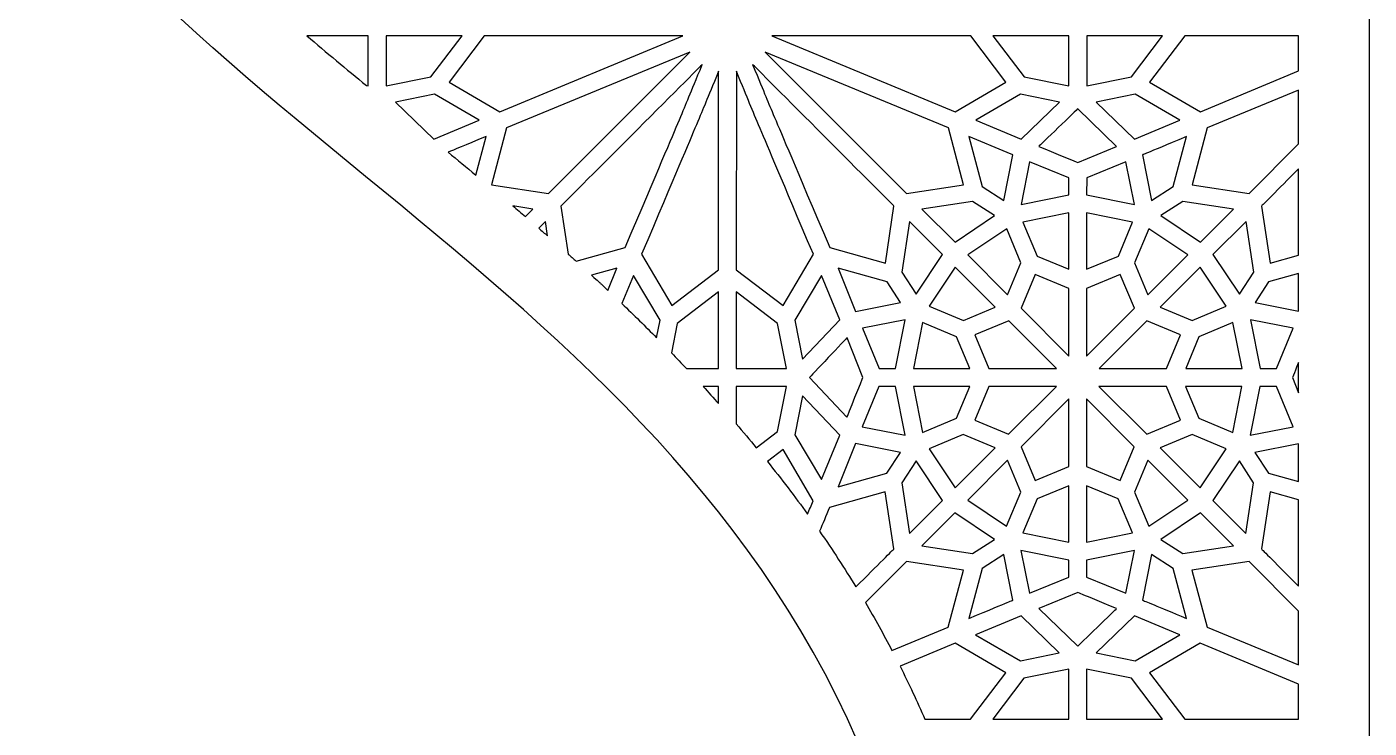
# Model space of a CAD drawing. Header units: millimetres. Extents: x -71 to 72, y -100 to 100.
# Drawn here: x 0.2 to 71.6, y 23.4 to 60.7 of the extents above; entities that cross this region are included whole.
import ezdxf

# ---------------------------------------------------------------- set-up
doc = ezdxf.new("R2010")
doc.units = ezdxf.units.MM
doc.header["$MEASUREMENT"] = 0
doc.layers.add('layer 1', color=7, linetype='Continuous')

msp = doc.modelspace()

# ---------------------------------------------------------------- linework, layer by layer
at = {"layer": 'layer 1', "color": 250}
for points, knots in [([(-71.2611, 100.1639), (-71.2611, 97.1268), (-71.2611, -98.5745), (-71.2611, -99.8361), (-71.2611, -99.8361), (-67.8761, -99.8361), (-44.6415, -99.8361), (-41.1315, -99.8361), (-41.1315, -99.8361), (-41.1315, -17.6932), (-64.9624, 9.6876), (-27.8356, 44.2271), (-27.8356, 44.2271), (-27.8356, 44.2271), (-27.8356, 44.2271), (-27.8356, 44.2271), (-27.8356, 44.2271), (-18.6697, 52.7731), (-6.8481, 60.2788), (0.1676, 70.1513), (0.1676, 70.1513), (13.6031, 51.2689), (43.5836, 41.9319), (48.2851, 8.6635), (48.2851, 8.6635), (48.2851, 8.6635), (48.2851, 8.6639), (48.2851, 8.6639), (48.2851, 8.6639), (48.2942, 8.5979), (48.3031, 8.5316), (48.3122, 8.4656), (48.3122, 8.4656), (48.3122, 8.4656), (48.3122, 8.4656), (48.3122, 8.4656), (48.3122, 8.4656), (51.6534, -15.6362), (41.4666, -45.9687), (41.4666, -99.8361), (41.4666, -99.8361), (44.6758, -99.8361), (70.0917, -99.8361), (71.5959, -99.8361), (71.5959, -99.8361), (71.5959, -96.0977), (71.5959, 89.4373), (71.5959, 100.1639), (71.5959, 100.1639), (50.7736, 100.1639), (-50.0276, 100.1639), (-71.2611, 100.1639)], [0, 0, 0, 0, 0.0714286, 0.0714286, 0.0714286, 0.0714286, 0.1428571, 0.1428571, 0.1428571, 0.1428571, 0.2142857, 0.2142857, 0.2142857, 0.2142857, 0.2857143, 0.2857143, 0.2857143, 0.2857143, 0.3571429, 0.3571429, 0.3571429, 0.3571429, 0.4285714, 0.4285714, 0.4285714, 0.4285714, 0.5, 0.5, 0.5, 0.5, 0.5714286, 0.5714286, 0.5714286, 0.5714286, 0.6428571, 0.6428571, 0.6428571, 0.6428571, 0.7142857, 0.7142857, 0.7142857, 0.7142857, 0.7857143, 0.7857143, 0.7857143, 0.7857143, 0.8571429, 0.8571429, 0.8571429, 0.8571429, 1, 1, 1, 1]), ([(15.0548, 60.1846), (15.0548, 60.1846), (18.3293, 60.1846), (18.3293, 60.1846), (18.3293, 60.1846), (18.3293, 60.1846), (18.3293, 57.5183), (18.3293, 57.5183), (18.3293, 57.5183), (18.3293, 57.5183), (18.2316, 57.5381), (18.2316, 57.5381), (18.2316, 57.5381), (17.1658, 58.4123), (16.104, 59.2942), (15.0548, 60.1846)], [0, 0, 0, 0, 0.2, 0.2, 0.2, 0.2, 0.4, 0.4, 0.4, 0.4, 0.6, 0.6, 0.6, 0.6, 1, 1, 1, 1]), ([(19.2797, 60.1846), (19.2797, 60.1846), (23.3211, 60.1846), (23.3211, 60.1846), (23.3211, 60.1846), (23.3211, 60.1846), (21.6634, 57.9949), (21.6634, 57.9949), (21.6634, 57.9949), (21.6634, 57.9949), (19.2797, 57.5183), (19.2797, 57.5183), (19.2797, 57.5183), (19.2797, 57.5183), (19.2797, 60.1846), (19.2797, 60.1846)], [0, 0, 0, 0, 0.2, 0.2, 0.2, 0.2, 0.4, 0.4, 0.4, 0.4, 0.6, 0.6, 0.6, 0.6, 1, 1, 1, 1]), ([(22.6307, 57.7116), (22.6307, 57.7116), (24.5011, 60.185), (24.5011, 60.185), (24.5011, 60.185), (28.9973, 60.1853), (26.3642, 60.1853), (35.0781, 60.1846), (35.0781, 60.1846), (35.0781, 60.1846), (25.3284, 56.1457), (25.3284, 56.1457), (25.3284, 56.1457), (25.3284, 56.1457), (22.6307, 57.7116), (22.6307, 57.7116)], [0, 0, 0, 0, 0.2, 0.2, 0.2, 0.2, 0.4, 0.4, 0.4, 0.4, 0.6, 0.6, 0.6, 0.6, 1, 1, 1, 1]), ([(49.5646, 56.1457), (49.5646, 56.1457), (39.8145, 60.1846), (39.8145, 60.1846), (39.8145, 60.1846), (48.4519, 60.1853), (45.8664, 60.1853), (50.3915, 60.185), (50.3915, 60.185), (50.3915, 60.185), (52.2619, 57.7116), (52.2619, 57.7116), (52.2619, 57.7116), (52.2619, 57.7116), (49.5646, 56.1457), (49.5646, 56.1457)], [0, 0, 0, 0, 0.2, 0.2, 0.2, 0.2, 0.4, 0.4, 0.4, 0.4, 0.6, 0.6, 0.6, 0.6, 1, 1, 1, 1]), ([(53.2296, 57.9949), (53.2296, 57.9949), (51.5719, 60.1846), (51.5719, 60.1846), (51.5719, 60.1846), (51.5719, 60.1846), (55.613, 60.1846), (55.613, 60.1846), (55.613, 60.1846), (55.613, 60.1846), (55.613, 57.5183), (55.613, 57.5183), (55.613, 57.5183), (55.613, 57.5183), (53.2296, 57.9949), (53.2296, 57.9949)], [0, 0, 0, 0, 0.2, 0.2, 0.2, 0.2, 0.4, 0.4, 0.4, 0.4, 0.6, 0.6, 0.6, 0.6, 1, 1, 1, 1]), ([(58.9471, 57.9949), (58.9471, 57.9949), (56.5633, 57.5183), (56.5633, 57.5183), (56.5633, 57.5183), (56.5633, 57.5183), (56.5633, 60.1846), (56.5633, 60.1846), (56.5633, 60.1846), (56.5633, 60.1846), (60.6048, 60.1846), (60.6048, 60.1846), (60.6048, 60.1846), (60.6048, 60.1846), (58.9471, 57.9949), (58.9471, 57.9949)], [0, 0, 0, 0, 0.2, 0.2, 0.2, 0.2, 0.4, 0.4, 0.4, 0.4, 0.6, 0.6, 0.6, 0.6, 1, 1, 1, 1]), ([(67.8381, 58.3107), (67.8381, 58.3107), (62.6117, 56.1457), (62.6117, 56.1457), (62.6117, 56.1457), (62.6117, 56.1457), (59.9144, 57.7116), (59.9144, 57.7116), (59.9144, 57.7116), (59.9144, 57.7116), (61.7848, 60.185), (61.7848, 60.185), (61.7848, 60.185), (65.2156, 60.1853), (64.5005, 60.1853), (67.8381, 60.185), (67.8381, 60.185), (67.8381, 60.185), (67.8381, 58.3107), (67.8381, 58.3107)], [0, 0, 0, 0, 0.1666667, 0.1666667, 0.1666667, 0.1666667, 0.3333333, 0.3333333, 0.3333333, 0.3333333, 0.5, 0.5, 0.5, 0.5, 0.6666667, 0.6666667, 0.6666667, 0.6666667, 1, 1, 1, 1]), ([(25.6903, 55.2785), (25.6903, 55.2785), (35.4418, 59.3182), (35.4418, 59.3182), (35.4418, 59.3182), (35.4418, 59.3182), (27.922, 51.7945), (27.922, 51.7945), (27.922, 51.7945), (27.922, 51.7945), (24.8864, 52.2552), (24.8864, 52.2552), (24.8864, 52.2552), (24.8864, 52.2552), (25.6903, 55.2785), (25.6903, 55.2785)], [0, 0, 0, 0, 0.2, 0.2, 0.2, 0.2, 0.4, 0.4, 0.4, 0.4, 0.6, 0.6, 0.6, 0.6, 1, 1, 1, 1]), ([(39.4512, 59.3182), (39.4512, 59.3182), (49.2023, 55.2785), (49.2023, 55.2785), (49.2023, 55.2785), (49.2023, 55.2785), (50.0066, 52.2552), (50.0066, 52.2552), (50.0066, 52.2552), (50.0066, 52.2552), (46.971, 51.7945), (46.971, 51.7945), (46.971, 51.7945), (46.971, 51.7945), (39.4512, 59.3182), (39.4512, 59.3182)], [0, 0, 0, 0, 0.2, 0.2, 0.2, 0.2, 0.4, 0.4, 0.4, 0.4, 0.6, 0.6, 0.6, 0.6, 1, 1, 1, 1]), ([(28.5867, 51.1302), (28.5867, 51.1302), (36.0338, 58.5812), (36.1072, 58.655), (36.1072, 58.655), (34.7497, 55.3713), (35.5748, 57.3356), (32.0072, 48.9218), (32.0072, 48.9218), (32.0072, 48.9218), (29.3973, 48.1979), (29.3973, 48.1979), (29.3973, 48.1979), (29.2566, 48.3246), (29.1137, 48.4505), (28.9719, 48.5768), (28.9719, 48.5768), (28.9719, 48.5768), (28.5867, 51.1302), (28.5867, 51.1302)], [0, 0, 0, 0, 0.1666667, 0.1666667, 0.1666667, 0.1666667, 0.3333333, 0.3333333, 0.3333333, 0.3333333, 0.5, 0.5, 0.5, 0.5, 0.6666667, 0.6666667, 0.6666667, 0.6666667, 1, 1, 1, 1]), ([(38.7855, 58.655), (38.862, 58.5784), (46.306, 51.1302), (46.306, 51.1302), (46.306, 51.1302), (46.306, 51.1302), (45.8491, 48.0999), (45.8491, 48.0999), (45.8491, 48.0999), (45.8491, 48.0999), (42.8858, 48.9218), (42.8858, 48.9218), (42.8858, 48.9218), (39.1506, 57.7339), (40.1751, 55.2944), (38.7855, 58.655)], [0, 0, 0, 0, 0.2, 0.2, 0.2, 0.2, 0.4, 0.4, 0.4, 0.4, 0.6, 0.6, 0.6, 0.6, 1, 1, 1, 1]), ([(36.9739, 58.292), (36.9739, 58.292), (36.9768, 47.739), (36.9768, 47.739), (36.9768, 47.739), (36.9768, 47.739), (34.4858, 45.8449), (34.4858, 45.8449), (34.4858, 45.8449), (34.4858, 45.8449), (32.8761, 48.5641), (32.8761, 48.5641), (32.8761, 48.5641), (36.4991, 57.1116), (35.6701, 55.1385), (36.9739, 58.292)], [0, 0, 0, 0, 0.2, 0.2, 0.2, 0.2, 0.4, 0.4, 0.4, 0.4, 0.6, 0.6, 0.6, 0.6, 1, 1, 1, 1]), ([(40.4068, 45.8449), (40.4068, 45.8449), (37.9162, 47.739), (37.9162, 47.739), (37.9162, 47.739), (37.9162, 47.739), (37.919, 58.2916), (37.919, 58.2916), (37.919, 58.2916), (39.2106, 55.1674), (38.6302, 56.5496), (42.0169, 48.5641), (42.0169, 48.5641), (42.0169, 48.5641), (40.4068, 45.8449), (40.4068, 45.8449)], [0, 0, 0, 0, 0.2, 0.2, 0.2, 0.2, 0.4, 0.4, 0.4, 0.4, 0.6, 0.6, 0.6, 0.6, 1, 1, 1, 1]), ([(67.8381, 54.4283), (67.8381, 54.4283), (65.2057, 51.7945), (65.2057, 51.7945), (65.2057, 51.7945), (65.2057, 51.7945), (62.1697, 52.2552), (62.1697, 52.2552), (62.1697, 52.2552), (62.1697, 52.2552), (62.974, 55.2785), (62.974, 55.2785), (62.974, 55.2785), (62.974, 55.2785), (67.8381, 57.2936), (67.8381, 57.2936), (67.8381, 57.2936), (67.8381, 57.2936), (67.8381, 54.4283), (67.8381, 54.4283)], [0, 0, 0, 0, 0.1666667, 0.1666667, 0.1666667, 0.1666667, 0.3333333, 0.3333333, 0.3333333, 0.3333333, 0.5, 0.5, 0.5, 0.5, 0.6666667, 0.6666667, 0.6666667, 0.6666667, 1, 1, 1, 1]), ([(21.8557, 57.0756), (21.8557, 57.0756), (24.2362, 55.693), (24.2362, 55.693), (24.2362, 55.693), (24.2362, 55.693), (21.8214, 54.6929), (21.8214, 54.6929), (21.8214, 54.6929), (21.8214, 54.6929), (19.7817, 56.6607), (19.7817, 56.6607), (19.7817, 56.6607), (19.7817, 56.6607), (21.8557, 57.0756), (21.8557, 57.0756)], [0, 0, 0, 0, 0.2, 0.2, 0.2, 0.2, 0.4, 0.4, 0.4, 0.4, 0.6, 0.6, 0.6, 0.6, 1, 1, 1, 1]), ([(53.0712, 54.6929), (53.0712, 54.6929), (50.6564, 55.693), (50.6564, 55.693), (50.6564, 55.693), (50.6564, 55.693), (53.0373, 57.0752), (53.0373, 57.0752), (53.0373, 57.0752), (53.0373, 57.0752), (55.111, 56.6607), (55.111, 56.6607), (55.111, 56.6607), (55.111, 56.6607), (53.0712, 54.6929), (53.0712, 54.6929)], [0, 0, 0, 0, 0.2, 0.2, 0.2, 0.2, 0.4, 0.4, 0.4, 0.4, 0.6, 0.6, 0.6, 0.6, 1, 1, 1, 1]), ([(59.1051, 54.6929), (59.1051, 54.6929), (57.0653, 56.6607), (57.0653, 56.6607), (57.0653, 56.6607), (57.0653, 56.6607), (59.1393, 57.0756), (59.1393, 57.0756), (59.1393, 57.0756), (59.1393, 57.0756), (61.5199, 55.693), (61.5199, 55.693), (61.5199, 55.693), (61.5199, 55.693), (59.1051, 54.6929), (59.1051, 54.6929)], [0, 0, 0, 0, 0.2, 0.2, 0.2, 0.2, 0.4, 0.4, 0.4, 0.4, 0.6, 0.6, 0.6, 0.6, 1, 1, 1, 1]), ([(56.0882, 53.443), (56.0857, 53.4441), (54.0202, 54.2999), (54.0181, 54.301), (54.0181, 54.301), (54.0205, 54.3031), (56.0857, 56.2956), (56.0882, 56.2981), (56.0882, 56.2981), (56.0882, 56.2981), (58.1586, 54.3006), (58.1586, 54.3006), (58.1586, 54.3006), (58.1586, 54.3006), (56.0882, 53.443), (56.0882, 53.443)], [0, 0, 0, 0, 0.2, 0.2, 0.2, 0.2, 0.4, 0.4, 0.4, 0.4, 0.6, 0.6, 0.6, 0.6, 1, 1, 1, 1]), ([(24.5974, 54.8241), (24.5974, 54.8241), (24.0528, 52.777), (24.0528, 52.777), (24.0528, 52.777), (23.562, 53.183), (23.071, 53.5866), (22.5803, 53.9881), (22.5803, 53.9881), (22.8805, 54.1129), (23.4611, 54.3539), (24.5974, 54.8241)], [0, 0, 0, 0, 0.25, 0.25, 0.25, 0.25, 0.5, 0.5, 0.5, 0.5, 1, 1, 1, 1]), ([(52.6373, 53.8519), (52.6373, 53.8519), (52.1543, 51.4234), (52.1543, 51.4234), (52.1543, 51.4234), (52.1543, 51.4234), (51.0025, 52.1656), (51.0025, 52.1656), (51.0025, 52.1656), (51.0025, 52.1656), (50.2952, 54.8241), (50.2952, 54.8241), (50.2952, 54.8241), (50.2952, 54.8241), (52.3332, 53.981), (52.3332, 53.981), (52.3332, 53.981), (52.3332, 53.981), (52.3311, 53.9789), (52.3311, 53.9789), (52.3311, 53.9789), (52.3311, 53.9789), (52.6373, 53.8519), (52.6373, 53.8519)], [0, 0, 0, 0, 0.1428571, 0.1428571, 0.1428571, 0.1428571, 0.2857143, 0.2857143, 0.2857143, 0.2857143, 0.4285714, 0.4285714, 0.4285714, 0.4285714, 0.5714286, 0.5714286, 0.5714286, 0.5714286, 0.7142857, 0.7142857, 0.7142857, 0.7142857, 1, 1, 1, 1]), ([(61.1738, 52.166), (61.1738, 52.166), (60.0156, 51.4191), (60.0156, 51.4191), (60.0156, 51.4191), (60.0156, 51.4191), (59.5383, 53.8515), (59.5383, 53.8515), (59.5383, 53.8515), (59.5493, 53.8561), (59.5623, 53.8649), (61.8811, 54.8241), (61.8811, 54.8241), (61.8811, 54.8241), (61.1738, 52.166), (61.1738, 52.166)], [0, 0, 0, 0, 0.2, 0.2, 0.2, 0.2, 0.4, 0.4, 0.4, 0.4, 0.6, 0.6, 0.6, 0.6, 1, 1, 1, 1]), ([(53.0712, 51.2156), (53.0712, 51.2156), (53.5224, 53.4861), (53.5224, 53.4861), (53.5224, 53.4861), (53.5224, 53.4861), (55.6137, 52.6211), (55.6137, 52.6211), (55.6137, 52.6211), (55.6137, 52.6211), (55.614, 51.7208), (55.614, 51.7208), (55.614, 51.7208), (55.614, 51.7208), (53.0712, 51.2156), (53.0712, 51.2156)], [0, 0, 0, 0, 0.2, 0.2, 0.2, 0.2, 0.4, 0.4, 0.4, 0.4, 0.6, 0.6, 0.6, 0.6, 1, 1, 1, 1]), ([(56.5605, 51.7215), (56.5605, 51.7215), (56.5626, 52.6211), (56.5626, 52.6211), (56.5626, 52.6211), (56.5626, 52.6211), (58.6536, 53.4861), (58.6536, 53.4861), (58.6536, 53.4861), (58.6536, 53.4861), (59.1055, 51.2156), (59.1055, 51.2156), (59.1055, 51.2156), (59.1055, 51.2156), (56.5605, 51.7215), (56.5605, 51.7215)], [0, 0, 0, 0, 0.2, 0.2, 0.2, 0.2, 0.4, 0.4, 0.4, 0.4, 0.6, 0.6, 0.6, 0.6, 1, 1, 1, 1]), ([(67.8381, 48.519), (67.8381, 48.519), (66.3275, 48.0999), (66.3275, 48.0999), (66.3275, 48.0999), (66.3275, 48.0999), (65.8707, 51.1302), (65.8707, 51.1302), (65.8707, 51.1302), (65.8707, 51.1302), (66.7156, 51.9758), (67.8381, 53.0987), (67.8381, 53.0987), (67.8381, 53.0987), (67.8381, 48.519), (67.8381, 48.519)], [0, 0, 0, 0, 0.2, 0.2, 0.2, 0.2, 0.4, 0.4, 0.4, 0.4, 0.6, 0.6, 0.6, 0.6, 1, 1, 1, 1]), ([(26.0209, 51.1327), (26.0209, 51.1327), (27.0955, 50.9693), (27.0955, 50.9693), (27.0955, 50.9693), (27.0955, 50.9693), (26.6901, 50.5654), (26.6901, 50.5654), (26.6901, 50.5654), (26.4675, 50.7549), (26.2442, 50.9439), (26.0209, 51.1327)], [0, 0, 0, 0, 0.25, 0.25, 0.25, 0.25, 0.5, 0.5, 0.5, 0.5, 1, 1, 1, 1]), ([(50.4903, 51.3782), (50.4903, 51.3782), (51.6654, 50.6215), (51.6654, 50.6215), (51.6654, 50.6215), (51.6654, 50.6215), (49.5579, 49.2143), (49.5579, 49.2143), (49.5579, 49.2143), (49.5579, 49.2143), (47.7975, 50.9693), (47.7975, 50.9693), (47.7975, 50.9693), (47.7975, 50.9693), (50.4903, 51.3782), (50.4903, 51.3782)], [0, 0, 0, 0, 0.2, 0.2, 0.2, 0.2, 0.4, 0.4, 0.4, 0.4, 0.6, 0.6, 0.6, 0.6, 1, 1, 1, 1]), ([(53.9267, 48.4674), (53.9267, 48.4674), (53.1742, 50.2786), (53.1742, 50.2786), (53.1742, 50.2786), (53.1742, 50.2786), (55.6144, 50.7633), (55.6144, 50.7633), (55.6144, 50.7633), (55.6144, 50.7633), (55.6151, 47.7675), (55.6151, 47.7675), (55.6151, 47.7675), (55.6151, 47.7675), (53.9267, 48.4674), (53.9267, 48.4674)], [0, 0, 0, 0, 0.2, 0.2, 0.2, 0.2, 0.4, 0.4, 0.4, 0.4, 0.6, 0.6, 0.6, 0.6, 1, 1, 1, 1]), ([(56.5598, 47.7668), (56.5598, 47.7668), (56.5598, 50.764), (56.5598, 50.764), (56.5598, 50.764), (56.5598, 50.764), (59.0021, 50.2786), (59.0021, 50.2786), (59.0021, 50.2786), (59.0021, 50.2786), (58.25, 48.4674), (58.25, 48.4674), (58.25, 48.4674), (58.25, 48.4674), (56.5598, 47.7668), (56.5598, 47.7668)], [0, 0, 0, 0, 0.2, 0.2, 0.2, 0.2, 0.4, 0.4, 0.4, 0.4, 0.6, 0.6, 0.6, 0.6, 1, 1, 1, 1]), ([(62.6188, 49.2143), (62.6188, 49.2143), (60.5109, 50.6215), (60.5109, 50.6215), (60.5109, 50.6215), (60.5109, 50.6215), (61.686, 51.3782), (61.686, 51.3782), (61.686, 51.3782), (61.686, 51.3782), (64.3791, 50.9693), (64.3791, 50.9693), (64.3791, 50.9693), (64.3791, 50.9693), (62.6188, 49.2143), (62.6188, 49.2143)], [0, 0, 0, 0, 0.2, 0.2, 0.2, 0.2, 0.4, 0.4, 0.4, 0.4, 0.6, 0.6, 0.6, 0.6, 1, 1, 1, 1]), ([(27.7612, 50.3065), (27.7612, 50.3065), (27.8762, 49.5427), (27.8762, 49.5427), (27.8762, 49.5427), (27.7195, 49.6789), (27.5615, 49.8147), (27.4041, 49.9509), (27.4041, 49.9509), (27.4041, 49.9509), (27.7612, 50.3065), (27.7612, 50.3065)], [0, 0, 0, 0, 0.25, 0.25, 0.25, 0.25, 0.5, 0.5, 0.5, 0.5, 1, 1, 1, 1]), ([(47.1318, 50.3068), (47.1318, 50.3068), (48.8932, 48.5507), (48.8932, 48.5507), (48.8932, 48.5507), (48.8932, 48.5507), (47.4846, 46.4407), (47.4846, 46.4407), (47.4846, 46.4407), (47.4846, 46.4407), (46.7258, 47.6127), (46.7258, 47.6127), (46.7258, 47.6127), (46.7258, 47.6127), (47.1318, 50.3068), (47.1318, 50.3068)], [0, 0, 0, 0, 0.2, 0.2, 0.2, 0.2, 0.4, 0.4, 0.4, 0.4, 0.6, 0.6, 0.6, 0.6, 1, 1, 1, 1]), ([(64.6917, 46.4407), (64.6917, 46.4407), (63.2834, 48.5503), (63.2834, 48.5503), (63.2834, 48.5503), (63.2834, 48.5503), (65.0445, 50.3065), (65.0445, 50.3065), (65.0445, 50.3065), (65.0445, 50.3065), (65.4509, 47.6127), (65.4509, 47.6127), (65.4509, 47.6127), (65.4509, 47.6127), (64.6917, 46.4407), (64.6917, 46.4407)], [0, 0, 0, 0, 0.2, 0.2, 0.2, 0.2, 0.4, 0.4, 0.4, 0.4, 0.6, 0.6, 0.6, 0.6, 1, 1, 1, 1]), ([(52.3579, 46.415), (52.3579, 46.415), (50.2356, 48.5369), (50.2356, 48.5369), (50.2356, 48.5369), (50.2356, 48.5369), (52.306, 49.9195), (52.306, 49.9195), (52.306, 49.9195), (52.306, 49.9195), (53.0599, 48.1048), (53.0599, 48.1048), (53.0599, 48.1048), (53.0599, 48.1048), (52.3579, 46.415), (52.3579, 46.415)], [0, 0, 0, 0, 0.2, 0.2, 0.2, 0.2, 0.4, 0.4, 0.4, 0.4, 0.6, 0.6, 0.6, 0.6, 1, 1, 1, 1]), ([(59.8184, 46.415), (59.8184, 46.415), (59.1164, 48.1048), (59.1164, 48.1048), (59.1164, 48.1048), (59.1164, 48.1048), (59.8703, 49.9195), (59.8703, 49.9195), (59.8703, 49.9195), (59.8703, 49.9195), (61.9411, 48.5369), (61.9411, 48.5369), (61.9411, 48.5369), (61.9411, 48.5369), (59.8184, 46.415), (59.8184, 46.415)], [0, 0, 0, 0, 0.2, 0.2, 0.2, 0.2, 0.4, 0.4, 0.4, 0.4, 0.6, 0.6, 0.6, 0.6, 1, 1, 1, 1]), ([(50.0013, 45.048), (50.0013, 45.048), (48.1873, 45.8012), (48.1873, 45.8012), (48.1873, 45.8012), (48.1873, 45.8012), (49.5709, 47.8734), (49.5709, 47.8734), (49.5709, 47.8734), (49.5709, 47.8734), (51.694, 45.7507), (51.694, 45.7507), (51.694, 45.7507), (51.694, 45.7507), (50.0013, 45.048), (50.0013, 45.048)], [0, 0, 0, 0, 0.2, 0.2, 0.2, 0.2, 0.4, 0.4, 0.4, 0.4, 0.6, 0.6, 0.6, 0.6, 1, 1, 1, 1]), ([(62.1746, 45.0476), (62.1746, 45.0476), (60.4827, 45.7507), (60.4827, 45.7507), (60.4827, 45.7507), (60.4827, 45.7507), (62.6057, 47.8734), (62.6057, 47.8734), (62.6057, 47.8734), (62.6057, 47.8734), (63.989, 45.8012), (63.989, 45.8012), (63.989, 45.8012), (63.989, 45.8012), (62.1746, 45.0476), (62.1746, 45.0476)], [0, 0, 0, 0, 0.2, 0.2, 0.2, 0.2, 0.4, 0.4, 0.4, 0.4, 0.6, 0.6, 0.6, 0.6, 1, 1, 1, 1]), ([(31.5599, 47.8229), (31.5599, 47.8229), (31.085, 46.6443), (31.085, 46.6443), (31.085, 46.6443), (30.3467, 47.3375), (30.9573, 46.7713), (30.2175, 47.4507), (30.2175, 47.4507), (30.2175, 47.4507), (31.5599, 47.8229), (31.5599, 47.8229)], [0, 0, 0, 0, 0.25, 0.25, 0.25, 0.25, 0.5, 0.5, 0.5, 0.5, 1, 1, 1, 1]), ([(33.8621, 45.0547), (33.8621, 45.0547), (33.6779, 44.1244), (33.6779, 44.1244), (33.6779, 44.1244), (33.0775, 44.7294), (32.463, 45.3355), (31.8276, 45.9437), (31.8276, 45.9437), (31.8276, 45.9437), (32.4475, 47.4437), (32.4475, 47.4437), (32.4475, 47.4437), (32.4475, 47.4437), (33.8621, 45.0547), (33.8621, 45.0547)], [0, 0, 0, 0, 0.2, 0.2, 0.2, 0.2, 0.4, 0.4, 0.4, 0.4, 0.6, 0.6, 0.6, 0.6, 1, 1, 1, 1]), ([(41.444, 42.9892), (41.444, 42.9892), (41.0372, 45.066), (41.0372, 45.066), (41.0372, 45.066), (41.0372, 45.066), (42.4455, 47.444), (42.4455, 47.444), (42.4455, 47.444), (42.4455, 47.444), (43.421, 45.0825), (43.421, 45.0825), (43.421, 45.0825), (43.421, 45.0825), (41.444, 42.9892), (41.444, 42.9892)], [0, 0, 0, 0, 0.2, 0.2, 0.2, 0.2, 0.4, 0.4, 0.4, 0.4, 0.6, 0.6, 0.6, 0.6, 1, 1, 1, 1]), ([(43.3328, 47.8233), (43.3328, 47.8233), (45.9377, 47.1008), (45.9377, 47.1008), (45.9377, 47.1008), (45.9377, 47.1008), (46.6552, 45.9927), (46.6552, 45.9927), (46.6552, 45.9927), (46.6552, 45.9927), (44.262, 45.5175), (44.262, 45.5175), (44.262, 45.5175), (44.262, 45.5175), (43.3328, 47.8233), (43.3328, 47.8233)], [0, 0, 0, 0, 0.2, 0.2, 0.2, 0.2, 0.4, 0.4, 0.4, 0.4, 0.6, 0.6, 0.6, 0.6, 1, 1, 1, 1]), ([(53.0765, 45.6964), (53.0765, 45.6964), (53.8233, 47.4934), (53.8233, 47.4934), (53.8233, 47.4934), (53.8233, 47.4934), (55.6154, 46.7505), (55.6154, 46.7505), (55.6154, 46.7505), (55.6154, 46.7505), (55.6165, 43.156), (55.6165, 43.156), (55.6165, 43.156), (55.6165, 43.156), (53.0765, 45.6964), (53.0765, 45.6964)], [0, 0, 0, 0, 0.2, 0.2, 0.2, 0.2, 0.4, 0.4, 0.4, 0.4, 0.6, 0.6, 0.6, 0.6, 1, 1, 1, 1]), ([(58.353, 47.4934), (58.353, 47.4934), (59.0998, 45.6964), (59.0998, 45.6964), (59.0998, 45.6964), (59.0998, 45.6964), (56.5598, 43.156), (56.5598, 43.156), (56.5598, 43.156), (56.5598, 43.156), (56.5598, 46.7501), (56.5598, 46.7501), (56.5598, 46.7501), (56.5598, 46.7501), (58.353, 47.4934), (58.353, 47.4934)], [0, 0, 0, 0, 0.2, 0.2, 0.2, 0.2, 0.4, 0.4, 0.4, 0.4, 0.6, 0.6, 0.6, 0.6, 1, 1, 1, 1]), ([(67.8381, 45.5327), (67.8381, 45.5327), (65.5211, 45.9927), (65.5211, 45.9927), (65.5211, 45.9927), (65.5211, 45.9927), (66.2386, 47.1008), (66.2386, 47.1008), (66.2386, 47.1008), (66.2386, 47.1008), (67.8381, 47.5442), (67.8381, 47.5442), (67.8381, 47.5442), (67.8381, 47.5442), (67.8381, 45.5327), (67.8381, 45.5327)], [0, 0, 0, 0, 0.2, 0.2, 0.2, 0.2, 0.4, 0.4, 0.4, 0.4, 0.6, 0.6, 0.6, 0.6, 1, 1, 1, 1]), ([(34.4696, 43.3162), (34.4696, 43.3162), (34.7765, 44.886), (34.7765, 44.886), (34.7765, 44.886), (34.7765, 44.886), (36.9768, 46.5603), (36.9768, 46.5603), (36.9768, 46.5603), (36.9768, 46.5603), (36.9768, 42.4882), (36.9768, 42.4882), (36.9768, 42.4882), (36.9768, 42.4882), (35.2644, 42.4882), (35.2644, 42.4882), (35.2644, 42.4882), (35.004, 42.7637), (34.7373, 43.04), (34.4696, 43.3162)], [0, 0, 0, 0, 0.1666667, 0.1666667, 0.1666667, 0.1666667, 0.3333333, 0.3333333, 0.3333333, 0.3333333, 0.5, 0.5, 0.5, 0.5, 0.6666667, 0.6666667, 0.6666667, 0.6666667, 1, 1, 1, 1]), ([(37.9162, 46.5603), (37.9162, 46.5603), (40.1165, 44.886), (40.1165, 44.886), (40.1165, 44.886), (40.1165, 44.886), (40.585, 42.4882), (40.585, 42.4882), (40.585, 42.4882), (40.585, 42.4882), (37.9162, 42.4882), (37.9162, 42.4882), (37.9162, 42.4882), (37.9162, 42.4882), (37.9162, 46.5603), (37.9162, 46.5603)], [0, 0, 0, 0, 0.2, 0.2, 0.2, 0.2, 0.4, 0.4, 0.4, 0.4, 0.6, 0.6, 0.6, 0.6, 1, 1, 1, 1]), ([(46.9022, 45.084), (46.9022, 45.084), (46.3868, 42.4882), (46.3868, 42.4882), (46.3868, 42.4882), (46.3868, 42.4882), (45.5133, 42.4882), (45.5133, 42.4882), (45.5133, 42.4882), (45.5133, 42.4882), (44.6239, 44.6317), (44.6239, 44.6317), (44.6239, 44.6317), (44.6239, 44.6317), (46.9022, 45.084), (46.9022, 45.084)], [0, 0, 0, 0, 0.2, 0.2, 0.2, 0.2, 0.4, 0.4, 0.4, 0.4, 0.6, 0.6, 0.6, 0.6, 1, 1, 1, 1]), ([(52.4122, 45.0321), (52.4122, 45.0321), (54.9561, 42.4882), (54.9561, 42.4882), (54.9561, 42.4882), (54.9561, 42.4882), (51.3602, 42.4882), (51.3602, 42.4882), (51.3602, 42.4882), (51.3602, 42.4882), (50.6152, 44.2856), (50.6152, 44.2856), (50.6152, 44.2856), (50.6152, 44.2856), (52.4122, 45.0321), (52.4122, 45.0321)], [0, 0, 0, 0, 0.2, 0.2, 0.2, 0.2, 0.4, 0.4, 0.4, 0.4, 0.6, 0.6, 0.6, 0.6, 1, 1, 1, 1]), ([(59.7641, 45.0321), (59.7641, 45.0321), (61.5615, 44.2856), (61.5615, 44.2856), (61.5615, 44.2856), (61.5615, 44.2856), (60.8178, 42.4914), (60.8178, 42.4914), (60.8178, 42.4914), (60.8178, 42.4914), (57.2213, 42.4889), (57.2213, 42.4889), (57.2213, 42.4889), (57.2213, 42.4889), (59.7641, 45.0321), (59.7641, 45.0321)], [0, 0, 0, 0, 0.2, 0.2, 0.2, 0.2, 0.4, 0.4, 0.4, 0.4, 0.6, 0.6, 0.6, 0.6, 1, 1, 1, 1]), ([(67.5524, 44.6317), (67.5524, 44.6317), (66.663, 42.4882), (66.663, 42.4882), (66.663, 42.4882), (66.663, 42.4882), (65.7899, 42.4886), (65.7899, 42.4886), (65.7899, 42.4886), (65.7899, 42.4886), (65.2748, 45.084), (65.2748, 45.084), (65.2748, 45.084), (65.2748, 45.084), (67.5524, 44.6317), (67.5524, 44.6317)], [0, 0, 0, 0, 0.2, 0.2, 0.2, 0.2, 0.4, 0.4, 0.4, 0.4, 0.6, 0.6, 0.6, 0.6, 1, 1, 1, 1]), ([(47.8296, 44.9326), (47.8296, 44.9326), (49.6415, 44.1798), (49.6415, 44.1798), (49.6415, 44.1798), (49.6415, 44.1798), (50.3432, 42.4882), (50.3432, 42.4882), (50.3432, 42.4882), (50.3432, 42.4882), (47.3446, 42.4882), (47.3446, 42.4882), (47.3446, 42.4882), (47.3446, 42.4882), (47.8296, 44.9326), (47.8296, 44.9326)], [0, 0, 0, 0, 0.2, 0.2, 0.2, 0.2, 0.4, 0.4, 0.4, 0.4, 0.6, 0.6, 0.6, 0.6, 1, 1, 1, 1]), ([(61.8345, 42.4914), (61.8345, 42.4914), (62.5345, 44.1798), (62.5345, 44.1798), (62.5345, 44.1798), (62.5345, 44.1798), (64.3467, 44.9326), (64.3467, 44.9326), (64.3467, 44.9326), (64.3467, 44.9326), (64.8321, 42.4893), (64.8321, 42.4893), (64.8321, 42.4893), (64.8321, 42.4893), (61.8345, 42.4914), (61.8345, 42.4914)], [0, 0, 0, 0, 0.2, 0.2, 0.2, 0.2, 0.4, 0.4, 0.4, 0.4, 0.6, 0.6, 0.6, 0.6, 1, 1, 1, 1]), ([(43.8097, 44.1255), (43.8097, 44.1255), (44.6592, 42.0176), (44.6592, 42.0176), (44.6592, 42.0176), (44.6567, 42.0109), (43.809, 39.9073), (43.8062, 39.9006), (43.8062, 39.9006), (43.8062, 39.9006), (41.8134, 42.0113), (41.8134, 42.0113), (41.8134, 42.0113), (41.8158, 42.0141), (43.8073, 44.1226), (43.8097, 44.1255)], [0, 0, 0, 0, 0.2, 0.2, 0.2, 0.2, 0.4, 0.4, 0.4, 0.4, 0.6, 0.6, 0.6, 0.6, 1, 1, 1, 1]), ([(67.8381, 41.2041), (67.8381, 41.2041), (67.5139, 42.0091), (67.5139, 42.0091), (67.5139, 42.0091), (67.5164, 42.0155), (67.8353, 42.8071), (67.8381, 42.8138), (67.8381, 42.8138), (67.8381, 42.2335), (67.8381, 41.7897), (67.8381, 41.2041)], [0, 0, 0, 0, 0.25, 0.25, 0.25, 0.25, 0.5, 0.5, 0.5, 0.5, 1, 1, 1, 1]), ([(36.1492, 41.5385), (36.1492, 41.5385), (36.9732, 41.5385), (36.9732, 41.5385), (36.9732, 41.5385), (36.9732, 41.5385), (36.9732, 40.6234), (36.9732, 40.6234), (36.9732, 40.6234), (36.702, 40.9282), (36.4293, 41.233), (36.1492, 41.5385)], [0, 0, 0, 0, 0.25, 0.25, 0.25, 0.25, 0.5, 0.5, 0.5, 0.5, 1, 1, 1, 1]), ([(37.9127, 39.5485), (37.9127, 39.5485), (37.9127, 41.5385), (37.9127, 41.5385), (37.9127, 41.5385), (37.9127, 41.5385), (40.5815, 41.5385), (40.5815, 41.5385), (40.5815, 41.5385), (40.5815, 41.5385), (40.113, 39.1404), (40.113, 39.1404), (40.113, 39.1404), (40.113, 39.1404), (38.9813, 38.2792), (38.9813, 38.2792), (38.9813, 38.2792), (38.6338, 38.7019), (38.2764, 39.1252), (37.9127, 39.5485)], [0, 0, 0, 0, 0.1666667, 0.1666667, 0.1666667, 0.1666667, 0.3333333, 0.3333333, 0.3333333, 0.3333333, 0.5, 0.5, 0.5, 0.5, 0.6666667, 0.6666667, 0.6666667, 0.6666667, 1, 1, 1, 1]), ([(44.6208, 39.3947), (44.6208, 39.3947), (45.5098, 41.5385), (45.5098, 41.5385), (45.5098, 41.5385), (45.5098, 41.5385), (46.3832, 41.5378), (46.3832, 41.5378), (46.3832, 41.5378), (46.3832, 41.5378), (46.8983, 38.9424), (46.8983, 38.9424), (46.8983, 38.9424), (46.8983, 38.9424), (44.6208, 39.3947), (44.6208, 39.3947)], [0, 0, 0, 0, 0.2, 0.2, 0.2, 0.2, 0.4, 0.4, 0.4, 0.4, 0.6, 0.6, 0.6, 0.6, 1, 1, 1, 1]), ([(50.3386, 41.535), (50.3386, 41.535), (49.6383, 39.8466), (49.6383, 39.8466), (49.6383, 39.8466), (49.6383, 39.8466), (47.8261, 39.0938), (47.8261, 39.0938), (47.8261, 39.0938), (47.8261, 39.0938), (47.341, 41.5371), (47.341, 41.5371), (47.341, 41.5371), (47.341, 41.5371), (50.3386, 41.535), (50.3386, 41.535)], [0, 0, 0, 0, 0.2, 0.2, 0.2, 0.2, 0.4, 0.4, 0.4, 0.4, 0.6, 0.6, 0.6, 0.6, 1, 1, 1, 1]), ([(52.4087, 38.9943), (52.4087, 38.9943), (50.6116, 39.7408), (50.6116, 39.7408), (50.6116, 39.7408), (50.6116, 39.7408), (51.3553, 41.535), (51.3553, 41.535), (51.3553, 41.535), (51.3553, 41.535), (54.9519, 41.5378), (54.9519, 41.5378), (54.9519, 41.5378), (54.9519, 41.5378), (52.4087, 38.9943), (52.4087, 38.9943)], [0, 0, 0, 0, 0.2, 0.2, 0.2, 0.2, 0.4, 0.4, 0.4, 0.4, 0.6, 0.6, 0.6, 0.6, 1, 1, 1, 1]), ([(57.217, 41.5385), (57.217, 41.5385), (60.8129, 41.5385), (60.8129, 41.5385), (60.8129, 41.5385), (60.8129, 41.5385), (61.558, 39.7408), (61.558, 39.7408), (61.558, 39.7408), (61.558, 39.7408), (59.7606, 38.9943), (59.7606, 38.9943), (59.7606, 38.9943), (59.7606, 38.9943), (57.217, 41.5385), (57.217, 41.5385)], [0, 0, 0, 0, 0.2, 0.2, 0.2, 0.2, 0.4, 0.4, 0.4, 0.4, 0.6, 0.6, 0.6, 0.6, 1, 1, 1, 1]), ([(62.5313, 39.8466), (62.5313, 39.8466), (61.83, 41.5385), (61.83, 41.5385), (61.83, 41.5385), (61.83, 41.5385), (64.8286, 41.5385), (64.8286, 41.5385), (64.8286, 41.5385), (64.8286, 41.5385), (64.3432, 39.0938), (64.3432, 39.0938), (64.3432, 39.0938), (64.3432, 39.0938), (62.5313, 39.8466), (62.5313, 39.8466)], [0, 0, 0, 0, 0.2, 0.2, 0.2, 0.2, 0.4, 0.4, 0.4, 0.4, 0.6, 0.6, 0.6, 0.6, 1, 1, 1, 1]), ([(65.271, 38.9424), (65.271, 38.9424), (65.7864, 41.5385), (65.7864, 41.5385), (65.7864, 41.5385), (65.7864, 41.5385), (66.6598, 41.5385), (66.6598, 41.5385), (66.6598, 41.5385), (66.6598, 41.5385), (67.5488, 39.3947), (67.5488, 39.3947), (67.5488, 39.3947), (67.5488, 39.3947), (65.271, 38.9424), (65.271, 38.9424)], [0, 0, 0, 0, 0.2, 0.2, 0.2, 0.2, 0.4, 0.4, 0.4, 0.4, 0.6, 0.6, 0.6, 0.6, 1, 1, 1, 1]), ([(41.4373, 41.0411), (41.4373, 41.0411), (43.4178, 38.9439), (43.4178, 38.9439), (43.4178, 38.9439), (43.4178, 38.9439), (42.442, 36.5827), (42.442, 36.5827), (42.442, 36.5827), (42.442, 36.5827), (41.0274, 38.9717), (41.0274, 38.9717), (41.0274, 38.9717), (41.0274, 38.9717), (41.4373, 41.0411), (41.4373, 41.0411)], [0, 0, 0, 0, 0.2, 0.2, 0.2, 0.2, 0.4, 0.4, 0.4, 0.4, 0.6, 0.6, 0.6, 0.6, 1, 1, 1, 1]), ([(53.8198, 36.533), (53.8198, 36.533), (53.073, 38.33), (53.073, 38.33), (53.073, 38.33), (53.073, 38.33), (55.6133, 40.8704), (55.6133, 40.8704), (55.6133, 40.8704), (55.6133, 40.8704), (55.6133, 37.2763), (55.6133, 37.2763), (55.6133, 37.2763), (55.6133, 37.2763), (53.8198, 36.533), (53.8198, 36.533)], [0, 0, 0, 0, 0.2, 0.2, 0.2, 0.2, 0.4, 0.4, 0.4, 0.4, 0.6, 0.6, 0.6, 0.6, 1, 1, 1, 1]), ([(58.3498, 36.533), (58.3498, 36.533), (56.5577, 37.2759), (56.5577, 37.2759), (56.5577, 37.2759), (56.5577, 37.2759), (56.5566, 40.8704), (56.5566, 40.8704), (56.5566, 40.8704), (56.5566, 40.8704), (59.0963, 38.33), (59.0963, 38.33), (59.0963, 38.33), (59.0963, 38.33), (58.3498, 36.533), (58.3498, 36.533)], [0, 0, 0, 0, 0.2, 0.2, 0.2, 0.2, 0.4, 0.4, 0.4, 0.4, 0.6, 0.6, 0.6, 0.6, 1, 1, 1, 1]), ([(49.9981, 38.9788), (49.9981, 38.9788), (51.6904, 38.276), (51.6904, 38.276), (51.6904, 38.276), (49.2757, 35.8616), (51.0734, 37.6594), (49.5674, 36.153), (49.5674, 36.153), (49.5674, 36.153), (48.1842, 38.2252), (48.1842, 38.2252), (48.1842, 38.2252), (48.1842, 38.2252), (49.9981, 38.9788), (49.9981, 38.9788)], [0, 0, 0, 0, 0.2, 0.2, 0.2, 0.2, 0.4, 0.4, 0.4, 0.4, 0.6, 0.6, 0.6, 0.6, 1, 1, 1, 1]), ([(60.4792, 38.276), (60.4792, 38.276), (62.1715, 38.9788), (62.1715, 38.9788), (62.1715, 38.9788), (62.1715, 38.9788), (63.9858, 38.2252), (63.9858, 38.2252), (63.9858, 38.2252), (63.9858, 38.2252), (62.6022, 36.153), (62.6022, 36.153), (62.6022, 36.153), (62.6022, 36.153), (60.4792, 38.276), (60.4792, 38.276)], [0, 0, 0, 0, 0.2, 0.2, 0.2, 0.2, 0.4, 0.4, 0.4, 0.4, 0.6, 0.6, 0.6, 0.6, 1, 1, 1, 1]), ([(39.5718, 37.5486), (39.5718, 37.5486), (40.4033, 38.1815), (40.4033, 38.1815), (40.4033, 38.1815), (40.4033, 38.1815), (42.0137, 35.4623), (42.0137, 35.4623), (42.0137, 35.4623), (41.9079, 35.2136), (41.8074, 34.9758), (41.7093, 34.7447), (41.7093, 34.7447), (41.0358, 35.6789), (40.3207, 36.6134), (39.5718, 37.5486)], [0, 0, 0, 0, 0.2, 0.2, 0.2, 0.2, 0.4, 0.4, 0.4, 0.4, 0.6, 0.6, 0.6, 0.6, 1, 1, 1, 1]), ([(44.2585, 38.5089), (44.2585, 38.5089), (46.6521, 38.0337), (46.6521, 38.0337), (46.6521, 38.0337), (46.6521, 38.0337), (45.9345, 36.9256), (45.9345, 36.9256), (45.9345, 36.9256), (45.9345, 36.9256), (43.3296, 36.2035), (43.3296, 36.2035), (43.3296, 36.2035), (43.3296, 36.2035), (44.2585, 38.5089), (44.2585, 38.5089)], [0, 0, 0, 0, 0.2, 0.2, 0.2, 0.2, 0.4, 0.4, 0.4, 0.4, 0.6, 0.6, 0.6, 0.6, 1, 1, 1, 1]), ([(67.8381, 38.4944), (67.8381, 38.4944), (67.8381, 36.4811), (67.8381, 36.4811), (67.8381, 36.4811), (67.8381, 36.4811), (66.2355, 36.9256), (66.2355, 36.9256), (66.2355, 36.9256), (66.2355, 36.9256), (65.5175, 38.0337), (65.5175, 38.0337), (65.5175, 38.0337), (65.5175, 38.0337), (67.8381, 38.4944), (67.8381, 38.4944)], [0, 0, 0, 0, 0.2, 0.2, 0.2, 0.2, 0.4, 0.4, 0.4, 0.4, 0.6, 0.6, 0.6, 0.6, 1, 1, 1, 1]), ([(47.4814, 37.5857), (47.4814, 37.5857), (48.8897, 35.4761), (48.8897, 35.4761), (48.8897, 35.4761), (48.8897, 35.4761), (47.1283, 33.7199), (47.1283, 33.7199), (47.1283, 33.7199), (47.1283, 33.7199), (46.7223, 36.4137), (46.7223, 36.4137), (46.7223, 36.4137), (46.7223, 36.4137), (47.4814, 37.5857), (47.4814, 37.5857)], [0, 0, 0, 0, 0.2, 0.2, 0.2, 0.2, 0.4, 0.4, 0.4, 0.4, 0.6, 0.6, 0.6, 0.6, 1, 1, 1, 1]), ([(52.3544, 37.6118), (52.3544, 37.6118), (53.0567, 35.9216), (53.0567, 35.9216), (53.0567, 35.9216), (53.0567, 35.9216), (52.3028, 34.1069), (52.3028, 34.1069), (52.3028, 34.1069), (52.3028, 34.1069), (50.232, 35.4895), (50.232, 35.4895), (50.232, 35.4895), (50.232, 35.4895), (52.3544, 37.6118), (52.3544, 37.6118)], [0, 0, 0, 0, 0.2, 0.2, 0.2, 0.2, 0.4, 0.4, 0.4, 0.4, 0.6, 0.6, 0.6, 0.6, 1, 1, 1, 1]), ([(59.8152, 37.6118), (59.8152, 37.6118), (61.9376, 35.4895), (61.9376, 35.4895), (61.9376, 35.4895), (61.9376, 35.4895), (59.8671, 34.1069), (59.8671, 34.1069), (59.8671, 34.1069), (59.8671, 34.1069), (59.1132, 35.9216), (59.1132, 35.9216), (59.1132, 35.9216), (59.1132, 35.9216), (59.8152, 37.6118), (59.8152, 37.6118)], [0, 0, 0, 0, 0.2, 0.2, 0.2, 0.2, 0.4, 0.4, 0.4, 0.4, 0.6, 0.6, 0.6, 0.6, 1, 1, 1, 1]), ([(63.2799, 35.4761), (63.2799, 35.4761), (64.6885, 37.5857), (64.6885, 37.5857), (64.6885, 37.5857), (64.6885, 37.5857), (65.4473, 36.4137), (65.4473, 36.4137), (65.4473, 36.4137), (65.4473, 36.4137), (65.0413, 33.7196), (65.0413, 33.7196), (65.0413, 33.7196), (65.0413, 33.7196), (63.2799, 35.4761), (63.2799, 35.4761)], [0, 0, 0, 0, 0.2, 0.2, 0.2, 0.2, 0.4, 0.4, 0.4, 0.4, 0.6, 0.6, 0.6, 0.6, 1, 1, 1, 1]), ([(42.3464, 33.8409), (42.5136, 34.2357), (42.6904, 34.6523), (42.8823, 35.1046), (42.8823, 35.1046), (42.8823, 35.1046), (45.8456, 35.9265), (45.8456, 35.9265), (45.8456, 35.9265), (45.8456, 35.9265), (46.3024, 32.8962), (46.3024, 32.8962), (46.3024, 32.8962), (46.3024, 32.8962), (45.4321, 32.0255), (44.2839, 30.8765), (44.2839, 30.8765), (43.6774, 31.8657), (43.0329, 32.8535), (42.3464, 33.8409)], [0, 0, 0, 0, 0.1666667, 0.1666667, 0.1666667, 0.1666667, 0.3333333, 0.3333333, 0.3333333, 0.3333333, 0.5, 0.5, 0.5, 0.5, 0.6666667, 0.6666667, 0.6666667, 0.6666667, 1, 1, 1, 1]), ([(55.6133, 36.2596), (55.6133, 36.2596), (55.6133, 33.2624), (55.6133, 33.2624), (55.6133, 33.2624), (55.6133, 33.2624), (53.171, 33.7478), (53.171, 33.7478), (53.171, 33.7478), (53.171, 33.7478), (53.9232, 35.559), (53.9232, 35.559), (53.9232, 35.559), (53.9232, 35.559), (55.6133, 36.2596), (55.6133, 36.2596)], [0, 0, 0, 0, 0.2, 0.2, 0.2, 0.2, 0.4, 0.4, 0.4, 0.4, 0.6, 0.6, 0.6, 0.6, 1, 1, 1, 1]), ([(58.9989, 33.7478), (58.9989, 33.7478), (56.5588, 33.2631), (56.5588, 33.2631), (56.5588, 33.2631), (56.5588, 33.2631), (56.5577, 36.2592), (56.5577, 36.2592), (56.5577, 36.2592), (56.5577, 36.2592), (58.2464, 35.559), (58.2464, 35.559), (58.2464, 35.559), (58.2464, 35.559), (58.9989, 33.7478), (58.9989, 33.7478)], [0, 0, 0, 0, 0.2, 0.2, 0.2, 0.2, 0.4, 0.4, 0.4, 0.4, 0.6, 0.6, 0.6, 0.6, 1, 1, 1, 1]), ([(65.8672, 32.8962), (65.8672, 32.8962), (66.324, 35.9265), (66.324, 35.9265), (66.324, 35.9265), (66.324, 35.9265), (67.8381, 35.5064), (67.8381, 35.5064), (67.8381, 35.5064), (67.8381, 35.5064), (67.8381, 30.9242), (67.8381, 30.9242), (67.8381, 30.9242), (66.7142, 32.0488), (65.8672, 32.8962), (65.8672, 32.8962)], [0, 0, 0, 0, 0.2, 0.2, 0.2, 0.2, 0.4, 0.4, 0.4, 0.4, 0.6, 0.6, 0.6, 0.6, 1, 1, 1, 1]), ([(49.5544, 34.8121), (49.5544, 34.8121), (51.6622, 33.4049), (51.6622, 33.4049), (51.6622, 33.4049), (51.6622, 33.4049), (50.4867, 32.6482), (50.4867, 32.6482), (50.4867, 32.6482), (50.4867, 32.6482), (47.794, 33.0571), (47.794, 33.0571), (47.794, 33.0571), (47.794, 33.0571), (49.5544, 34.8121), (49.5544, 34.8121)], [0, 0, 0, 0, 0.2, 0.2, 0.2, 0.2, 0.4, 0.4, 0.4, 0.4, 0.6, 0.6, 0.6, 0.6, 1, 1, 1, 1]), ([(61.6829, 32.6482), (61.6829, 32.6482), (60.5074, 33.4049), (60.5074, 33.4049), (60.5074, 33.4049), (60.5074, 33.4049), (62.6152, 34.8121), (62.6152, 34.8121), (62.6152, 34.8121), (62.6152, 34.8121), (64.3756, 33.0571), (64.3756, 33.0571), (64.3756, 33.0571), (64.3756, 33.0571), (61.6829, 32.6482), (61.6829, 32.6482)], [0, 0, 0, 0, 0.2, 0.2, 0.2, 0.2, 0.4, 0.4, 0.4, 0.4, 0.6, 0.6, 0.6, 0.6, 1, 1, 1, 1]), ([(44.7848, 30.0482), (44.7848, 30.0482), (46.9674, 32.2319), (46.9674, 32.2319), (46.9674, 32.2319), (46.9674, 32.2319), (50.0031, 31.7715), (50.0031, 31.7715), (50.0031, 31.7715), (50.0031, 31.7715), (49.1991, 28.7479), (49.1991, 28.7479), (49.1991, 28.7479), (49.1991, 28.7479), (46.2001, 27.5057), (46.2001, 27.5057), (46.2001, 27.5057), (45.7553, 28.3549), (45.2847, 29.2023), (44.7848, 30.0482)], [0, 0, 0, 0, 0.1666667, 0.1666667, 0.1666667, 0.1666667, 0.3333333, 0.3333333, 0.3333333, 0.3333333, 0.5, 0.5, 0.5, 0.5, 0.6666667, 0.6666667, 0.6666667, 0.6666667, 1, 1, 1, 1]), ([(50.999, 31.8604), (50.999, 31.8604), (52.1575, 32.6073), (52.1575, 32.6073), (52.1575, 32.6073), (52.1575, 32.6073), (52.6348, 30.1749), (52.6348, 30.1749), (52.6348, 30.1749), (52.6239, 30.1703), (52.6108, 30.1615), (50.292, 29.2023), (50.292, 29.2023), (50.292, 29.2023), (50.999, 31.8604), (50.999, 31.8604)], [0, 0, 0, 0, 0.2, 0.2, 0.2, 0.2, 0.4, 0.4, 0.4, 0.4, 0.6, 0.6, 0.6, 0.6, 1, 1, 1, 1]), ([(55.6126, 32.3049), (55.6126, 32.3049), (55.6105, 31.4053), (55.6105, 31.4053), (55.6105, 31.4053), (55.6105, 31.4053), (53.5192, 30.5403), (53.5192, 30.5403), (53.5192, 30.5403), (53.5192, 30.5403), (53.0677, 32.8108), (53.0677, 32.8108), (53.0677, 32.8108), (53.0677, 32.8108), (55.6126, 32.3049), (55.6126, 32.3049)], [0, 0, 0, 0, 0.2, 0.2, 0.2, 0.2, 0.4, 0.4, 0.4, 0.4, 0.6, 0.6, 0.6, 0.6, 1, 1, 1, 1]), ([(56.5595, 31.4053), (56.5595, 31.4053), (56.5591, 32.3056), (56.5591, 32.3056), (56.5591, 32.3056), (56.5591, 32.3056), (59.1019, 32.8108), (59.1019, 32.8108), (59.1019, 32.8108), (59.1019, 32.8108), (58.6504, 30.5403), (58.6504, 30.5403), (58.6504, 30.5403), (58.6504, 30.5403), (56.5595, 31.4053), (56.5595, 31.4053)], [0, 0, 0, 0, 0.2, 0.2, 0.2, 0.2, 0.4, 0.4, 0.4, 0.4, 0.6, 0.6, 0.6, 0.6, 1, 1, 1, 1]), ([(59.5355, 30.1745), (59.5355, 30.1745), (60.0188, 32.603), (60.0188, 32.603), (60.0188, 32.603), (60.0188, 32.603), (61.1706, 31.8608), (61.1706, 31.8608), (61.1706, 31.8608), (61.1706, 31.8608), (61.8776, 29.2023), (61.8776, 29.2023), (61.8776, 29.2023), (60.319, 29.8471), (59.5997, 30.148), (59.5355, 30.1745)], [0, 0, 0, 0, 0.2, 0.2, 0.2, 0.2, 0.4, 0.4, 0.4, 0.4, 0.6, 0.6, 0.6, 0.6, 1, 1, 1, 1]), ([(67.8381, 26.7314), (67.8381, 26.7314), (62.9708, 28.7479), (62.9708, 28.7479), (62.9708, 28.7479), (62.9708, 28.7479), (62.1665, 31.7715), (62.1665, 31.7715), (62.1665, 31.7715), (62.1665, 31.7715), (65.2022, 32.2319), (65.2022, 32.2319), (65.2022, 32.2319), (65.2022, 32.2319), (67.8381, 29.5945), (67.8381, 29.5945), (67.8381, 29.5945), (67.8381, 29.5945), (67.8381, 26.7314), (67.8381, 26.7314)], [0, 0, 0, 0, 0.1666667, 0.1666667, 0.1666667, 0.1666667, 0.3333333, 0.3333333, 0.3333333, 0.3333333, 0.5, 0.5, 0.5, 0.5, 0.6666667, 0.6666667, 0.6666667, 0.6666667, 1, 1, 1, 1]), ([(56.0846, 27.7283), (56.0846, 27.7283), (54.0145, 29.7258), (54.0145, 29.7258), (54.0145, 29.7258), (54.0145, 29.7258), (56.0846, 30.5834), (56.0846, 30.5834), (56.0846, 30.5834), (56.0878, 30.5823), (58.1523, 29.7268), (58.1551, 29.7258), (58.1551, 29.7258), (58.1526, 29.723), (56.0874, 27.7308), (56.0846, 27.7283)], [0, 0, 0, 0, 0.2, 0.2, 0.2, 0.2, 0.4, 0.4, 0.4, 0.4, 0.6, 0.6, 0.6, 0.6, 1, 1, 1, 1]), ([(53.068, 29.3335), (53.068, 29.3335), (55.1078, 27.3657), (55.1078, 27.3657), (55.1078, 27.3657), (55.1078, 27.3657), (53.0338, 26.9508), (53.0338, 26.9508), (53.0338, 26.9508), (53.0338, 26.9508), (50.6533, 28.3334), (50.6533, 28.3334), (50.6533, 28.3334), (50.6533, 28.3334), (53.068, 29.3335), (53.068, 29.3335)], [0, 0, 0, 0, 0.2, 0.2, 0.2, 0.2, 0.4, 0.4, 0.4, 0.4, 0.6, 0.6, 0.6, 0.6, 1, 1, 1, 1]), ([(57.0622, 27.3657), (57.0622, 27.3657), (59.1019, 29.3335), (59.1019, 29.3335), (59.1019, 29.3335), (59.1019, 29.3335), (61.5167, 28.3334), (61.5167, 28.3334), (61.5167, 28.3334), (61.5167, 28.3334), (59.1358, 26.9512), (59.1358, 26.9512), (59.1358, 26.9512), (59.1358, 26.9512), (57.0622, 27.3657), (57.0622, 27.3657)], [0, 0, 0, 0, 0.2, 0.2, 0.2, 0.2, 0.4, 0.4, 0.4, 0.4, 0.6, 0.6, 0.6, 0.6, 1, 1, 1, 1]), ([(49.5611, 27.8807), (49.5611, 27.8807), (52.2587, 26.3148), (52.2587, 26.3148), (52.2587, 26.3148), (52.2587, 26.3148), (50.3883, 23.8414), (50.3883, 23.8414), (50.3883, 23.8414), (49.1804, 23.8414), (48.4886, 23.8411), (47.9513, 23.8411), (47.9513, 23.8411), (47.5425, 24.7865), (47.104, 25.7284), (46.6319, 26.6675), (46.6319, 26.6675), (46.6319, 26.6675), (49.5611, 27.8807), (49.5611, 27.8807)], [0, 0, 0, 0, 0.1666667, 0.1666667, 0.1666667, 0.1666667, 0.3333333, 0.3333333, 0.3333333, 0.3333333, 0.5, 0.5, 0.5, 0.5, 0.6666667, 0.6666667, 0.6666667, 0.6666667, 1, 1, 1, 1]), ([(67.8381, 23.8414), (64.5562, 23.8411), (65.2233, 23.8411), (61.7816, 23.8414), (61.7816, 23.8414), (61.7816, 23.8414), (59.9109, 26.3148), (59.9109, 26.3148), (59.9109, 26.3148), (59.9109, 26.3148), (62.6085, 27.8807), (62.6085, 27.8807), (62.6085, 27.8807), (62.6085, 27.8807), (67.8381, 25.7143), (67.8381, 25.7143), (67.8381, 25.7143), (67.8381, 25.7143), (67.8381, 23.8414), (67.8381, 23.8414)], [0, 0, 0, 0, 0.1666667, 0.1666667, 0.1666667, 0.1666667, 0.3333333, 0.3333333, 0.3333333, 0.3333333, 0.5, 0.5, 0.5, 0.5, 0.6666667, 0.6666667, 0.6666667, 0.6666667, 1, 1, 1, 1]), ([(53.2261, 26.0315), (53.2261, 26.0315), (55.6098, 26.5081), (55.6098, 26.5081), (55.6098, 26.5081), (55.6098, 26.5081), (55.6098, 23.8418), (55.6098, 23.8418), (55.6098, 23.8418), (55.6098, 23.8418), (51.5684, 23.8418), (51.5684, 23.8418), (51.5684, 23.8418), (51.5684, 23.8418), (53.2261, 26.0315), (53.2261, 26.0315)], [0, 0, 0, 0, 0.2, 0.2, 0.2, 0.2, 0.4, 0.4, 0.4, 0.4, 0.6, 0.6, 0.6, 0.6, 1, 1, 1, 1]), ([(56.5602, 23.8418), (56.5602, 23.8418), (56.5602, 26.5081), (56.5602, 26.5081), (56.5602, 26.5081), (56.5602, 26.5081), (58.9435, 26.0315), (58.9435, 26.0315), (58.9435, 26.0315), (58.9435, 26.0315), (60.6012, 23.8418), (60.6012, 23.8418), (60.6012, 23.8418), (60.6012, 23.8418), (56.5602, 23.8418), (56.5602, 23.8418)], [0, 0, 0, 0, 0.2, 0.2, 0.2, 0.2, 0.4, 0.4, 0.4, 0.4, 0.6, 0.6, 0.6, 0.6, 1, 1, 1, 1])]:
    msp.add_open_spline(points, degree=3, knots=knots, dxfattribs=at)

doc.saveas('drawing.dxf')
